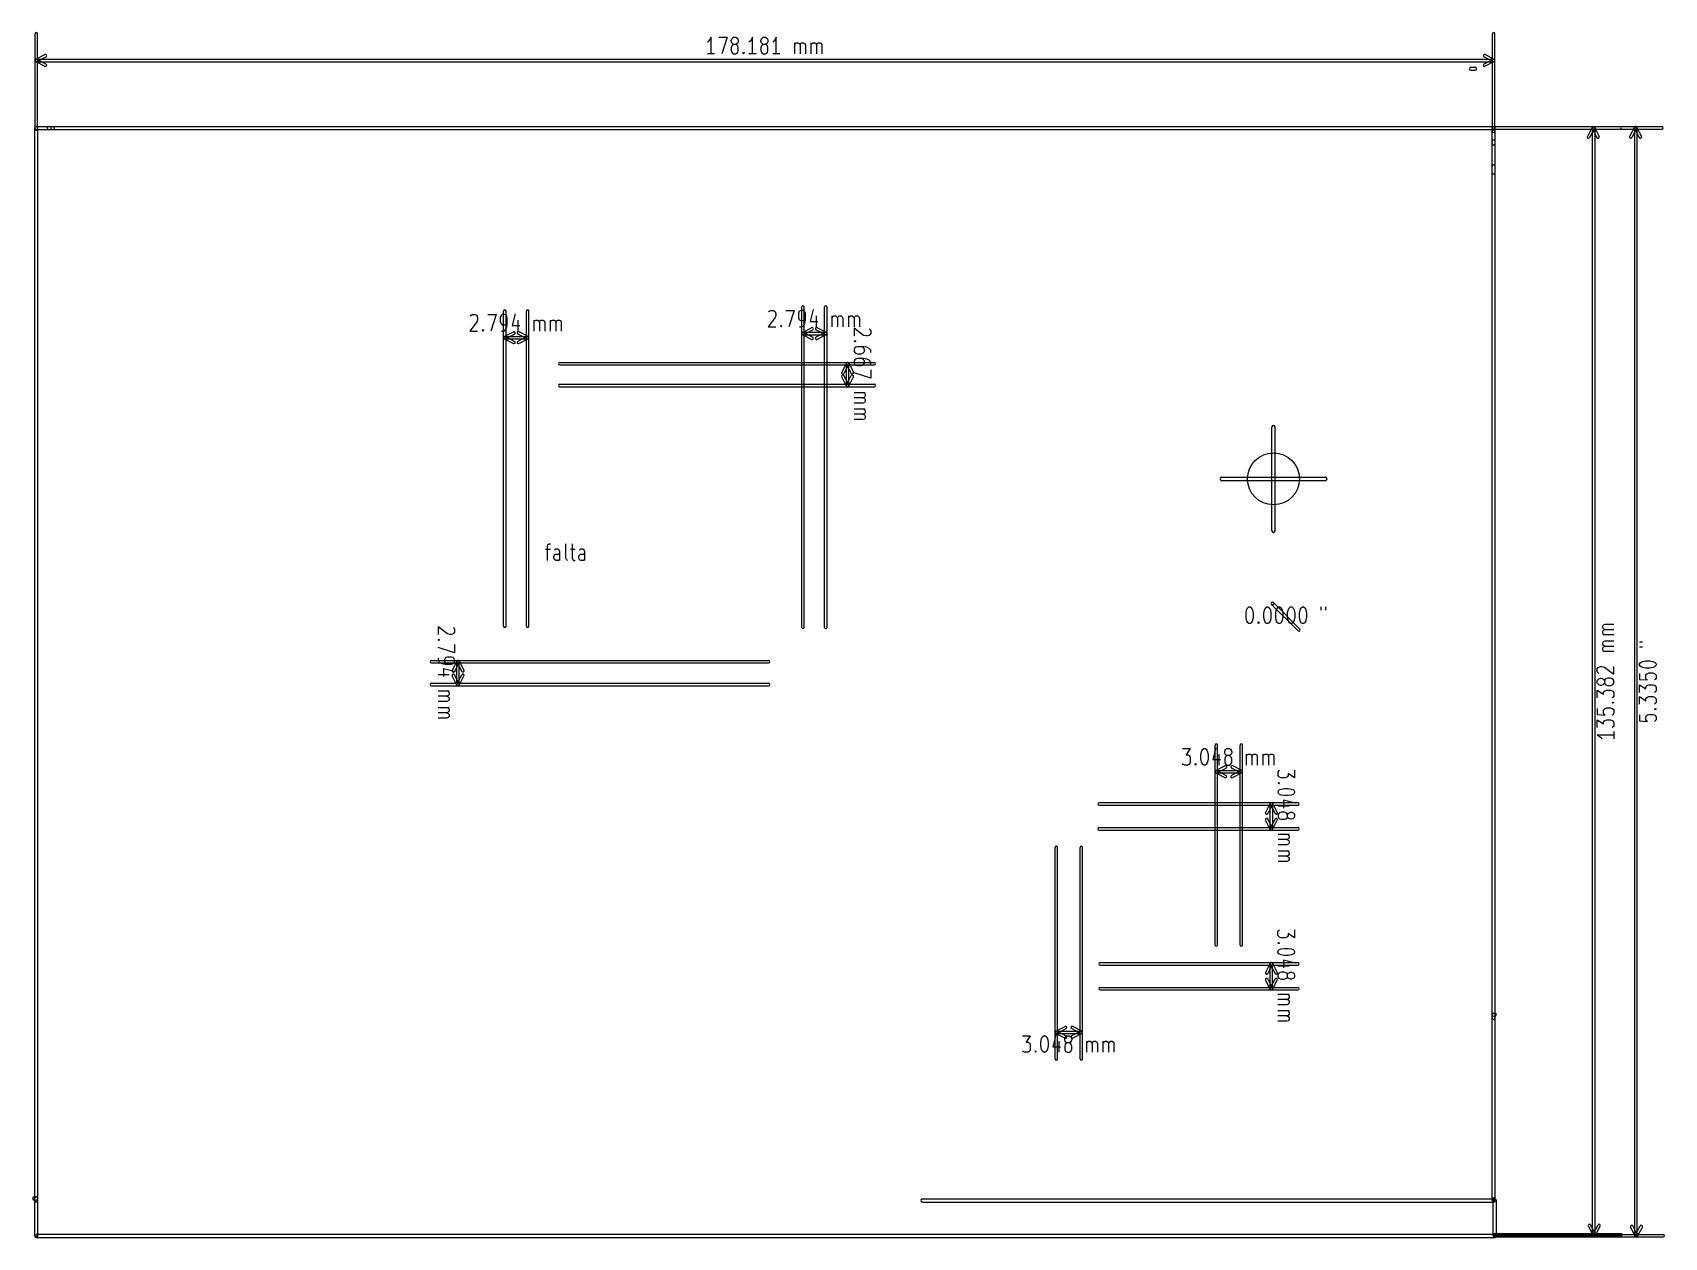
# Model space of a CAD drawing. Extents: x -29274 to 69862, y 24345 to 162744.
# Drawn here: x -8675 to 69862, y 24345 to 82360 of the extents above; entities outside this region: 4.
import ezdxf

# ---------------------------------------------------------------- set-up
doc = ezdxf.new("R2010")
doc.units = 0
doc.layers.add('BLACK', color=1, linetype='CONTINUOUS')

msp = doc.modelspace()

# ---------------------------------------------------------------- linework, layer by layer
at = {"layer": 'BLACK'}
for p, q in [((-29253, 162616), (-29154, 162517)), ((-29146, 162723), (-29047, 162624)), ((-8560, 77720), (-8560, 82300)), ((-8440, 77720), (-8440, 82300)), ((23862, 81946), (23805, 81908)), ((23920, 82022), (23862, 81946)), ((23977, 82136), (23920, 82022)), ((23977, 81336), (23977, 82136)), ((24348, 82136), (24748, 82136)), ((24748, 82136), (24491, 81336)), ((24947, 81984), (24976, 82060)), ((24947, 81946), (24947, 81984)), ((24976, 81870), (24947, 81946)), ((24976, 81717), (24947, 81641)), ((24976, 82060), (25004, 82098)), ((25004, 81831), (24976, 81870)), ((25004, 81755), (24976, 81717)), ((25004, 82098), (25062, 82136)), ((25062, 81793), (25004, 81831)), ((25062, 81793), (25004, 81755)), ((25062, 82136), (25176, 82136)), ((25176, 81793), (25062, 81793)), ((25176, 82136), (25233, 82098)), ((25233, 81831), (25176, 81793)), ((25233, 81755), (25176, 81793)), ((25233, 82098), (25262, 82060)), ((25262, 81870), (25233, 81831)), ((25262, 81717), (25233, 81755)), ((25262, 82060), (25290, 81984)), ((25290, 81946), (25262, 81870)), ((25290, 81641), (25262, 81717)), ((25290, 81984), (25290, 81946)), ((25861, 81946), (25804, 81908)), ((25919, 82022), (25861, 81946)), ((25976, 82136), (25919, 82022)), ((25976, 81336), (25976, 82136)), ((26375, 81984), (26404, 82060)), ((26375, 81946), (26375, 81984)), ((26404, 81870), (26375, 81946)), ((26404, 81717), (26375, 81641)), ((26404, 82060), (26432, 82098)), ((26432, 81831), (26404, 81870)), ((26432, 81755), (26404, 81717)), ((26432, 82098), (26490, 82136)), ((26490, 81793), (26432, 81831)), ((26490, 81793), (26432, 81755)), ((26490, 82136), (26604, 82136)), ((26604, 81793), (26490, 81793)), ((26604, 82136), (26661, 82098)), ((26661, 81831), (26604, 81793)), ((26661, 81755), (26604, 81793)), ((26661, 82098), (26690, 82060)), ((26690, 81870), (26661, 81831)), ((26690, 81717), (26661, 81755)), ((26690, 82060), (26718, 81984)), ((26718, 81946), (26690, 81870)), ((26718, 81641), (26690, 81717)), ((26718, 81984), (26718, 81946)), ((27003, 81946), (26946, 81908)), ((27061, 82022), (27003, 81946)), ((27118, 82136), (27061, 82022)), ((27118, 81336), (27118, 82136)), ((28003, 81336), (28003, 81870)), ((28003, 81793), (28031, 81831)), ((28031, 81831), (28089, 81870)), ((28089, 81870), (28174, 81870)), ((28174, 81870), (28231, 81831)), ((28231, 81831), (28260, 81755)), ((28260, 81755), (28289, 81831)), ((28260, 81755), (28260, 81336)), ((28289, 81831), (28346, 81870)), ((28346, 81870), (28431, 81870)), ((28431, 81870), (28489, 81831)), ((28489, 81831), (28517, 81755)), ((28517, 81755), (28517, 81336)), ((28803, 81336), (28803, 81870)), ((28803, 81793), (28831, 81831)), ((28831, 81831), (28889, 81870)), ((28889, 81870), (28974, 81870)), ((28974, 81870), (29031, 81831)), ((29031, 81831), (29060, 81755)), ((29060, 81755), (29089, 81831)), ((29060, 81755), (29060, 81336)), ((29089, 81831), (29146, 81870)), ((29146, 81870), (29231, 81870)), ((29231, 81870), (29289, 81831)), ((29289, 81831), (29317, 81755)), ((29317, 81755), (29317, 81336)), ((61590, 77720), (61590, 82300)), ((61710, 77720), (61710, 82300)), ((-8527, 81074), (-8085, 81303)), ((-8527, 80966), (-8085, 80737)), ((-8500, 81080), (61650, 81080)), ((-8500, 80960), (61650, 80960)), ((-8471, 80967), (-8029, 81196)), ((-8471, 81073), (-8029, 80844)), ((24148, 81336), (23805, 81336)), ((24947, 81641), (24947, 81489)), ((24947, 81489), (24976, 81412)), ((24976, 81412), (25004, 81374)), ((25004, 81374), (25062, 81336)), ((25062, 81336), (25176, 81336)), ((25176, 81336), (25233, 81374)), ((25233, 81374), (25262, 81412)), ((25262, 81412), (25290, 81489)), ((25290, 81489), (25290, 81641)), ((25518, 81374), (25547, 81412)), ((25547, 81336), (25518, 81374)), ((25547, 81412), (25575, 81374)), ((25547, 81412), (25547, 81336)), ((25575, 81374), (25547, 81336)), ((26147, 81336), (25804, 81336)), ((26375, 81641), (26375, 81489)), ((26375, 81489), (26404, 81412)), ((26404, 81412), (26432, 81374)), ((26432, 81374), (26490, 81336)), ((26490, 81336), (26604, 81336)), ((26604, 81336), (26661, 81374)), ((26661, 81374), (26690, 81412)), ((26690, 81412), (26718, 81489)), ((26718, 81489), (26718, 81641)), ((27289, 81336), (26946, 81336)), ((61621, 80967), (61179, 81197)), ((61621, 81073), (61179, 80843)), ((61677, 81073), (61235, 81303)), ((61677, 80967), (61235, 80737)), ((60550, 80695), (60750, 80695)), ((60550, 80545), (60750, 80545)), ((-8575, 26120), (-8575, 77770)), ((-8500, 77845), (-7700, 77845)), ((-8500, 77845), (-7850, 77845)), ((-8425, 26120), (-8425, 77770)), ((-7900, 77845), (61650, 77845)), ((61575, 77620), (61575, 77770)), ((61650, 77834), (69752, 77834)), ((61650, 77833), (67720, 77833)), ((61725, 77620), (61725, 77770)), ((66387, 77802), (66158, 77360)), ((66406, 24474), (66406, 77774)), ((66494, 77801), (66725, 77360)), ((66526, 24474), (66526, 77774)), ((68419, 77804), (68190, 77362)), ((68438, 24426), (68438, 77776)), ((68526, 77803), (68757, 77362)), ((68558, 24426), (68558, 77776)), ((-8500, 77695), (-7700, 77695)), ((-8500, 77695), (-7850, 77695)), ((-7900, 77695), (61650, 77695)), ((61575, 77020), (61575, 77620)), ((61575, 75620), (61575, 77120)), ((61650, 77714), (69752, 77714)), ((61650, 77713), (67720, 77713)), ((61725, 77020), (61725, 77620)), ((61725, 75620), (61725, 77120)), ((66494, 77746), (66265, 77304)), ((66387, 77746), (66618, 77305)), ((68526, 77748), (68297, 77306)), ((68419, 77748), (68650, 77307)), ((61575, 34920), (61575, 75920)), ((61725, 34920), (61725, 75920)), ((28340, 53721), (28340, 69149)), ((28460, 53721), (28460, 69149)), ((29440, 53721), (29440, 69149)), ((29560, 53721), (29560, 69149)), ((12716, 68442), (12373, 67985)), ((12401, 68709), (12430, 68747)), ((12430, 68747), (12487, 68785)), ((12487, 68785), (12630, 68785)), ((12630, 68785), (12687, 68747)), ((12687, 68747), (12716, 68709)), ((12716, 68709), (12744, 68633)), ((12744, 68557), (12716, 68442)), ((12744, 68633), (12744, 68557)), ((13230, 68785), (13630, 68785)), ((13630, 68785), (13373, 67985)), ((13858, 68709), (13829, 68633)), ((13829, 68633), (13829, 68442)), ((13829, 68442), (13858, 68366)), ((13886, 68747), (13858, 68709)), ((13858, 68366), (13886, 68328)), ((13944, 68785), (13886, 68747)), ((13886, 68328), (13944, 68290)), ((14058, 68785), (13944, 68785)), ((13990, 53771), (13990, 68949)), ((14115, 68747), (14058, 68785)), ((14058, 68290), (14115, 68328)), ((14110, 53771), (14110, 68949)), ((14144, 68709), (14115, 68747)), ((14115, 68328), (14144, 68366)), ((14172, 68633), (14144, 68709)), ((14144, 68366), (14172, 68442)), ((14144, 68176), (14172, 68328)), ((14172, 68328), (14172, 68633)), ((14543, 68823), (14400, 68252)), ((14686, 68519), (14686, 67985)), ((15090, 53771), (15090, 68949)), ((15210, 53771), (15210, 68949)), ((15457, 67985), (15457, 68519)), ((15457, 68442), (15485, 68480)), ((15485, 68480), (15543, 68519)), ((15543, 68519), (15628, 68519)), ((15628, 68519), (15685, 68480)), ((15685, 68480), (15714, 68404)), ((15714, 68404), (15743, 68480)), ((15714, 68404), (15714, 67985)), ((15743, 68480), (15800, 68519)), ((15800, 68519), (15885, 68519)), ((15885, 68519), (15943, 68480)), ((15943, 68480), (15971, 68404)), ((15971, 68404), (15971, 67985)), ((16257, 67985), (16257, 68519)), ((16257, 68442), (16285, 68480)), ((16285, 68480), (16343, 68519)), ((16343, 68519), (16428, 68519)), ((16428, 68519), (16485, 68480)), ((16485, 68480), (16514, 68404)), ((16514, 68404), (16543, 68480)), ((16514, 68404), (16514, 67985)), ((16543, 68480), (16600, 68519)), ((16600, 68519), (16685, 68519)), ((16685, 68519), (16743, 68480)), ((16743, 68480), (16771, 68404)), ((16771, 68404), (16771, 67985)), ((27066, 68642), (26723, 68185)), ((26751, 68909), (26780, 68947)), ((26780, 68947), (26837, 68985)), ((26837, 68985), (26980, 68985)), ((26980, 68985), (27037, 68947)), ((27037, 68947), (27066, 68909)), ((27066, 68909), (27094, 68833)), ((27094, 68757), (27066, 68642)), ((27094, 68833), (27094, 68757)), ((27580, 68985), (27980, 68985)), ((27980, 68985), (27723, 68185)), ((28208, 68909), (28179, 68833)), ((28179, 68833), (28179, 68642)), ((28179, 68642), (28208, 68566)), ((28236, 68947), (28208, 68909)), ((28208, 68566), (28236, 68528)), ((28294, 68985), (28236, 68947)), ((28236, 68528), (28294, 68490)), ((28408, 68985), (28294, 68985)), ((28294, 68490), (28408, 68490)), ((28465, 68947), (28408, 68985)), ((28408, 68490), (28465, 68528)), ((28436, 68261), (28494, 68376)), ((28494, 68909), (28465, 68947)), ((28465, 68528), (28494, 68566)), ((28522, 68833), (28494, 68909)), ((28494, 68566), (28522, 68642)), ((28494, 68376), (28522, 68528)), ((28522, 68528), (28522, 68833)), ((28893, 69023), (28750, 68452)), ((28750, 68452), (29122, 68452)), ((29036, 68719), (29036, 68185)), ((29807, 68185), (29807, 68719)), ((29807, 68642), (29835, 68680)), ((29835, 68680), (29893, 68719)), ((29893, 68719), (29978, 68719)), ((29978, 68719), (30035, 68680)), ((30035, 68680), (30064, 68604)), ((30064, 68604), (30093, 68680)), ((30064, 68604), (30064, 68185)), ((30093, 68680), (30150, 68719)), ((30150, 68719), (30235, 68719)), ((30235, 68719), (30293, 68680)), ((30293, 68680), (30321, 68604)), ((30321, 68604), (30321, 68185)), ((30607, 68185), (30607, 68719)), ((30607, 68642), (30635, 68680)), ((30635, 68680), (30693, 68719)), ((30693, 68719), (30778, 68719)), ((30778, 68719), (30835, 68680)), ((30835, 68680), (30864, 68604)), ((30864, 68604), (30893, 68680)), ((30864, 68604), (30864, 68185)), ((30893, 68680), (30950, 68719)), ((30950, 68719), (31035, 68719)), ((31035, 68719), (31093, 68680)), ((31093, 68680), (31121, 68604)), ((31121, 68604), (31121, 68185)), ((12373, 67985), (12744, 67985)), ((12972, 68023), (13001, 68061)), ((13001, 67985), (12972, 68023)), ((13001, 68061), (13029, 68023)), ((13001, 68061), (13001, 67985)), ((13029, 68023), (13001, 67985)), ((13886, 67985), (14001, 67985)), ((13944, 68290), (14058, 68290)), ((14001, 67985), (14058, 68023)), ((14022, 67723), (14464, 67952)), ((14022, 67615), (14464, 67386)), ((14050, 67729), (15150, 67729)), ((14050, 67609), (15150, 67609)), ((14058, 68023), (14086, 68061)), ((14078, 67616), (14520, 67845)), ((14078, 67722), (14520, 67493)), ((14086, 68061), (14144, 68176)), ((14400, 68252), (14772, 68252)), ((15121, 67616), (14679, 67846)), ((15121, 67722), (14679, 67492)), ((15177, 67722), (14735, 67952)), ((15177, 67616), (14735, 67386)), ((26723, 68185), (27094, 68185)), ((27322, 68223), (27351, 68261)), ((27351, 68185), (27322, 68223)), ((27351, 68261), (27379, 68223)), ((27351, 68261), (27351, 68185)), ((27379, 68223), (27351, 68185)), ((28236, 68185), (28351, 68185)), ((28351, 68185), (28408, 68223)), ((28372, 67923), (28814, 68152)), ((28372, 67815), (28814, 67586)), ((28400, 67929), (29500, 67929)), ((28400, 67809), (29500, 67809)), ((28408, 68223), (28436, 68261)), ((28428, 67816), (28870, 68045)), ((28428, 67922), (28870, 67693)), ((29471, 67816), (29029, 68046)), ((29471, 67922), (29029, 67692)), ((29527, 67922), (29085, 68152)), ((29527, 67816), (29085, 67586)), ((31323, 67779), (30866, 68122)), ((30866, 68122), (30866, 67751)), ((31438, 67751), (31323, 67779)), ((31514, 67751), (31438, 67751)), ((31590, 67779), (31514, 67751)), ((31590, 68094), (31628, 68065)), ((31628, 67808), (31590, 67779)), ((31628, 68065), (31666, 68008)), ((31666, 67865), (31628, 67808)), ((31666, 68008), (31666, 67865)), ((30866, 67494), (30904, 67523)), ((30904, 67466), (30866, 67494)), ((30942, 67494), (30866, 67494)), ((30904, 67180), (30866, 67122)), ((30866, 67122), (30866, 67008)), ((30866, 67008), (30904, 66951)), ((30904, 67523), (30942, 67494)), ((30942, 67494), (30904, 67466)), ((30942, 67208), (30904, 67180)), ((30904, 66951), (30942, 66922)), ((31019, 67237), (30942, 67208)), ((30942, 66922), (31019, 66894)), ((31323, 67237), (31019, 67237)), ((31019, 66894), (31209, 66894)), ((31285, 67208), (31209, 67237)), ((31209, 66894), (31285, 66922)), ((31323, 67180), (31285, 67208)), ((31285, 66922), (31323, 66951)), ((31476, 67208), (31323, 67237)), ((31361, 67122), (31323, 67180)), ((31323, 66951), (31361, 67008)), ((31361, 67008), (31361, 67122)), ((31590, 67151), (31476, 67208)), ((31628, 67122), (31590, 67151)), ((31666, 67065), (31628, 67122)), ((31666, 66951), (31666, 67065)), ((16700, 66480), (31830, 66480)), ((16700, 66360), (31830, 66360)), ((30496, 66448), (30267, 66006)), ((30603, 66392), (30374, 65950)), ((30490, 65370), (30490, 66420)), ((30497, 66392), (30727, 65950)), ((30603, 66448), (30833, 66006)), ((30610, 65370), (30610, 66420)), ((30904, 66609), (30866, 66551)), ((30866, 66551), (30866, 66437)), ((30866, 66437), (30904, 66380)), ((31666, 65723), (30866, 65980)), ((30942, 66637), (30904, 66609)), ((30904, 66380), (30942, 66351)), ((31019, 66666), (30942, 66637)), ((30942, 66351), (31019, 66323)), ((31323, 66666), (31019, 66666)), ((31019, 66323), (31209, 66323)), ((31285, 66637), (31209, 66666)), ((31209, 66323), (31285, 66351)), ((31323, 66609), (31285, 66637)), ((31285, 66351), (31323, 66380)), ((31476, 66637), (31323, 66666)), ((31361, 66551), (31323, 66609)), ((31323, 66380), (31361, 66437)), ((31361, 66437), (31361, 66551)), ((31590, 66580), (31476, 66637)), ((31628, 66551), (31590, 66580)), ((31666, 66494), (31628, 66551)), ((31666, 66380), (31666, 66494)), ((31666, 66123), (31666, 65723)), ((16700, 65430), (31830, 65430)), ((16700, 65310), (31830, 65310)), ((30496, 65343), (30267, 65785)), ((30603, 65399), (30374, 65841)), ((30497, 65399), (30727, 65841)), ((30603, 65343), (30833, 65785)), ((30866, 65038), (31400, 65038)), ((31285, 64781), (30866, 64781)), ((31285, 64524), (30866, 64524)), ((31361, 64810), (31285, 64781)), ((31285, 64781), (31361, 64752)), ((31361, 64552), (31285, 64524)), ((31323, 65038), (31361, 65010)), ((31361, 65010), (31400, 64952)), ((31400, 64867), (31361, 64810)), ((31361, 64752), (31400, 64695)), ((31400, 64610), (31361, 64552)), ((31400, 64952), (31400, 64867)), ((31400, 64695), (31400, 64610)), ((30866, 64238), (31400, 64238)), ((31285, 63981), (30866, 63981)), ((31285, 63724), (30866, 63724)), ((31361, 64010), (31285, 63981)), ((31285, 63981), (31361, 63952)), ((31361, 63752), (31285, 63724)), ((31323, 64238), (31361, 64210)), ((31361, 64210), (31400, 64152)), ((31400, 64067), (31361, 64010)), ((31361, 63952), (31400, 63895)), ((31400, 63810), (31361, 63752)), ((31400, 64152), (31400, 64067)), ((31400, 63895), (31400, 63810)), ((50975, 58370), (50975, 63370)), ((51125, 58370), (51125, 63370)), ((48550, 60945), (53550, 60945)), ((48550, 60795), (53550, 60795)), ((16014, 57480), (16243, 57480)), ((16100, 57632), (16128, 57708)), ((16100, 56946), (16100, 57632)), ((16128, 57708), (16186, 57746)), ((16186, 57746), (16243, 57746)), ((16500, 57480), (16443, 57441)), ((16614, 57480), (16500, 57480)), ((16671, 57441), (16614, 57480)), ((16700, 57365), (16671, 57441)), ((16700, 56946), (16700, 57365)), ((16986, 57060), (16986, 57746)), ((17214, 57480), (17443, 57480)), ((17300, 57746), (17300, 57060)), ((17700, 57480), (17643, 57441)), ((17814, 57480), (17700, 57480)), ((17871, 57441), (17814, 57480)), ((17900, 57365), (17871, 57441)), ((17900, 56946), (17900, 57365)), ((16414, 57137), (16443, 57213)), ((16414, 57060), (16414, 57137)), ((16443, 56984), (16414, 57060)), ((16443, 57213), (16500, 57251)), ((16500, 56946), (16443, 56984)), ((16500, 57251), (16643, 57251)), ((16643, 56946), (16500, 56946)), ((16643, 57251), (16700, 57289)), ((16700, 56984), (16643, 56946)), ((17014, 56984), (16986, 57060)), ((17072, 56946), (17014, 56984)), ((17300, 57060), (17328, 56984)), ((17328, 56984), (17386, 56946)), ((17386, 56946), (17443, 56946)), ((17614, 57137), (17643, 57213)), ((17614, 57060), (17614, 57137)), ((17643, 56984), (17614, 57060)), ((17643, 57213), (17700, 57251)), ((17700, 56946), (17643, 56984)), ((17700, 57251), (17843, 57251)), ((17843, 56946), (17700, 56946)), ((17843, 57251), (17900, 57289)), ((17900, 56984), (17843, 56946)), ((49727, 54401), (49756, 54554)), ((49727, 54211), (49727, 54401)), ((49756, 54059), (49727, 54211)), ((49756, 54554), (49784, 54630)), ((49784, 54630), (49813, 54668)), ((49813, 54668), (49870, 54706)), ((49870, 54706), (49927, 54706)), ((49927, 54706), (49984, 54668)), ((49984, 54668), (50013, 54630)), ((50013, 54630), (50042, 54554)), ((50042, 54554), (50070, 54401)), ((50070, 54211), (50042, 54059)), ((50070, 54401), (50070, 54211)), ((50584, 54401), (50613, 54554)), ((50584, 54211), (50584, 54401)), ((50613, 54059), (50584, 54211)), ((50613, 54554), (50641, 54630)), ((50641, 54630), (50670, 54668)), ((50670, 54668), (50727, 54706)), ((50727, 54706), (50784, 54706)), ((50784, 54706), (50841, 54668)), ((50841, 54668), (50870, 54630)), ((50870, 54630), (50899, 54554)), ((50899, 54554), (50927, 54401)), ((50927, 54211), (50899, 54059)), ((50927, 54401), (50927, 54211)), ((50958, 54828), (52238, 53548)), ((50958, 54828), (52238, 53548)), ((51042, 54912), (52322, 53632)), ((51042, 54912), (52322, 53632)), ((51155, 54401), (51184, 54554)), ((51155, 54211), (51155, 54401)), ((51184, 54059), (51155, 54211)), ((51184, 54554), (51212, 54630)), ((51212, 54630), (51241, 54668)), ((51241, 54668), (51298, 54706)), ((51298, 54706), (51355, 54706)), ((51355, 54706), (51412, 54668)), ((51412, 54668), (51441, 54630)), ((51441, 54630), (51470, 54554)), ((51470, 54554), (51498, 54401)), ((51498, 54211), (51470, 54059)), ((51498, 54401), (51498, 54211)), ((51726, 54401), (51755, 54554)), ((51726, 54211), (51726, 54401)), ((51755, 54059), (51726, 54211)), ((51755, 54554), (51783, 54630)), ((51783, 54630), (51812, 54668)), ((51812, 54668), (51869, 54706)), ((51869, 54706), (51926, 54706)), ((51926, 54706), (51983, 54668)), ((51983, 54668), (52012, 54630)), ((52012, 54630), (52041, 54554)), ((52041, 54554), (52069, 54401)), ((52069, 54211), (52041, 54059)), ((52069, 54401), (52069, 54211)), ((52297, 54401), (52326, 54554)), ((52297, 54211), (52297, 54401)), ((52326, 54059), (52297, 54211)), ((52326, 54554), (52354, 54630)), ((52354, 54630), (52383, 54668)), ((52383, 54668), (52440, 54706)), ((52440, 54706), (52497, 54706)), ((52497, 54706), (52554, 54668)), ((52554, 54668), (52583, 54630)), ((52583, 54630), (52612, 54554)), ((52612, 54554), (52640, 54401)), ((52640, 54211), (52612, 54059)), ((52640, 54401), (52640, 54211)), ((53325, 54706), (53325, 54554)), ((53554, 54706), (53554, 54554)), ((11294, 53404), (10837, 53747)), ((10837, 53747), (10837, 53376)), ((11561, 53719), (11599, 53690)), ((11599, 53433), (11561, 53404)), ((11599, 53690), (11637, 53633)), ((11637, 53490), (11599, 53433)), ((11637, 53633), (11637, 53490)), ((49784, 53982), (49756, 54059)), ((49813, 53944), (49784, 53982)), ((49870, 53906), (49813, 53944)), ((49927, 53906), (49870, 53906)), ((49984, 53944), (49927, 53906)), ((50013, 53982), (49984, 53944)), ((50042, 54059), (50013, 53982)), ((50298, 53944), (50327, 53982)), ((50327, 53906), (50298, 53944)), ((50327, 53982), (50355, 53944)), ((50327, 53982), (50327, 53906)), ((50355, 53944), (50327, 53906)), ((50641, 53982), (50613, 54059)), ((50670, 53944), (50641, 53982)), ((50727, 53906), (50670, 53944)), ((50784, 53906), (50727, 53906)), ((50841, 53944), (50784, 53906)), ((50870, 53982), (50841, 53944)), ((50899, 54059), (50870, 53982)), ((51212, 53982), (51184, 54059)), ((51241, 53944), (51212, 53982)), ((51298, 53906), (51241, 53944)), ((51355, 53906), (51298, 53906)), ((51412, 53944), (51355, 53906)), ((51441, 53982), (51412, 53944)), ((51470, 54059), (51441, 53982)), ((51783, 53982), (51755, 54059)), ((51812, 53944), (51783, 53982)), ((51869, 53906), (51812, 53944)), ((51926, 53906), (51869, 53906)), ((51983, 53944), (51926, 53906)), ((52012, 53982), (51983, 53944)), ((52041, 54059), (52012, 53982)), ((52354, 53982), (52326, 54059)), ((52383, 53944), (52354, 53982)), ((52440, 53906), (52383, 53944)), ((52497, 53906), (52440, 53906)), ((52554, 53944), (52497, 53906)), ((52583, 53982), (52554, 53944)), ((52612, 54059), (52583, 53982)), ((66896, 53781), (66935, 53839)), ((66896, 53696), (66896, 53781)), ((66935, 53639), (66896, 53696)), ((66896, 53524), (66935, 53581)), ((66896, 53439), (66896, 53524)), ((66935, 53381), (66896, 53439)), ((66935, 53839), (67011, 53867)), ((67011, 53610), (66935, 53639)), ((66935, 53581), (67011, 53610)), ((67011, 53867), (67430, 53867)), ((67011, 53610), (67430, 53610)), ((10837, 53119), (10875, 53148)), ((10875, 53091), (10837, 53119)), ((10913, 53119), (10837, 53119)), ((11637, 52490), (10837, 52747)), ((10875, 53148), (10913, 53119)), ((10913, 53119), (10875, 53091)), ((11409, 53376), (11294, 53404)), ((11485, 53376), (11409, 53376)), ((11561, 53404), (11485, 53376)), ((11637, 52890), (11637, 52490)), ((67430, 53353), (66896, 53353)), ((66896, 52981), (66935, 53039)), ((66896, 52896), (66896, 52981)), ((66935, 52839), (66896, 52896)), ((66896, 52724), (66935, 52781)), ((66896, 52639), (66896, 52724)), ((66935, 52581), (66896, 52639)), ((66973, 53353), (66935, 53381)), ((66935, 53039), (67011, 53067)), ((67011, 52810), (66935, 52839)), ((66935, 52781), (67011, 52810)), ((67011, 53067), (67430, 53067)), ((67011, 52810), (67430, 52810)), ((68662, 53016), (68814, 53016)), ((68662, 52787), (68814, 52787)), ((10521, 52130), (26749, 52130)), ((10521, 52010), (26749, 52010)), ((10837, 52234), (10837, 52119)), ((10837, 52119), (10875, 52062)), ((10875, 52062), (10913, 52034)), ((10913, 52034), (11028, 51976)), ((11028, 51976), (11180, 51948)), ((11180, 52234), (11142, 52176)), ((11142, 52176), (11142, 52062)), ((11142, 52062), (11180, 52005)), ((11218, 52262), (11180, 52234)), ((11180, 52005), (11218, 51976)), ((11180, 51948), (11485, 51948)), ((11294, 52291), (11218, 52262)), ((11218, 51976), (11294, 51948)), ((11485, 52291), (11294, 52291)), ((11561, 52262), (11485, 52291)), ((11485, 51948), (11561, 51976)), ((11747, 52098), (11518, 51656)), ((11599, 52234), (11561, 52262)), ((11561, 51976), (11599, 52005)), ((11637, 52176), (11599, 52234)), ((11599, 52005), (11637, 52062)), ((11854, 52042), (11625, 51600)), ((11637, 52062), (11637, 52176)), ((11741, 50970), (11741, 52070)), ((11748, 52042), (11978, 51600)), ((11854, 52098), (12084, 51656)), ((11861, 50970), (11861, 52070)), ((66706, 51811), (66782, 51839)), ((66782, 51839), (66858, 51839)), ((66858, 51839), (66973, 51811)), ((67430, 52553), (66896, 52553)), ((66973, 52553), (66935, 52581)), ((67430, 51468), (67430, 51839)), ((68662, 51959), (68700, 52016)), ((68662, 51902), (68662, 51959)), ((68700, 51845), (68662, 51902)), ((68700, 52016), (68738, 52045)), ((68738, 51816), (68700, 51845)), ((68738, 52045), (68814, 52074)), ((68814, 52074), (68967, 52102)), ((68967, 52102), (69157, 52102)), ((69157, 52102), (69309, 52074)), ((69309, 52074), (69386, 52045)), ((69386, 52045), (69424, 52016)), ((69424, 51845), (69386, 51816)), ((69424, 52016), (69462, 51959)), ((69462, 51902), (69424, 51845)), ((69462, 51959), (69462, 51902)), ((11371, 51434), (10837, 51434)), ((11675, 51577), (11104, 51720)), ((11104, 51720), (11104, 51348)), ((11747, 50943), (11518, 51385)), ((11854, 50999), (11625, 51441)), ((11748, 50999), (11978, 51441)), ((11854, 50943), (12084, 51385)), ((66630, 51725), (66668, 51782)), ((66630, 51582), (66630, 51725)), ((66668, 51525), (66630, 51582)), ((66630, 51154), (66668, 51211)), ((66630, 51040), (66630, 51154)), ((66668, 51782), (66706, 51811)), ((66706, 51496), (66668, 51525)), ((66668, 51211), (66706, 51240)), ((66706, 51240), (66782, 51268)), ((66782, 51268), (66820, 51268)), ((66820, 51268), (66896, 51240)), ((66896, 51240), (66935, 51211)), ((66935, 51211), (66973, 51154)), ((66973, 51811), (67430, 51468)), ((67011, 51211), (66973, 51154)), ((66973, 51154), (66973, 51040)), ((67049, 51240), (67011, 51211)), ((67125, 51268), (67049, 51240)), ((67277, 51268), (67125, 51268)), ((67354, 51240), (67277, 51268)), ((67392, 51211), (67354, 51240)), ((67430, 51154), (67392, 51211)), ((67430, 51040), (67430, 51154)), ((68662, 51503), (68662, 51217)), ((68662, 51217), (69043, 51188)), ((68814, 51788), (68738, 51816)), ((68967, 51759), (68814, 51788)), ((69157, 51759), (68967, 51759)), ((68967, 51417), (69005, 51474)), ((68967, 51274), (68967, 51417)), ((69005, 51217), (68967, 51274)), ((69005, 51474), (69043, 51503)), ((69043, 51188), (69005, 51217)), ((69043, 51503), (69119, 51531)), ((69119, 51531), (69309, 51531)), ((69309, 51788), (69157, 51759)), ((69386, 51816), (69309, 51788)), ((69309, 51531), (69386, 51503)), ((69386, 51503), (69424, 51474)), ((69424, 51217), (69386, 51188)), ((69424, 51474), (69462, 51417)), ((69462, 51274), (69424, 51217)), ((69462, 51417), (69462, 51274)), ((10521, 51030), (26749, 51030)), ((10521, 50910), (26749, 50910)), ((10837, 50663), (11371, 50663)), ((11256, 50406), (10837, 50406)), ((11332, 50435), (11256, 50406)), ((11256, 50406), (11332, 50377)), ((11294, 50663), (11332, 50635)), ((11332, 50635), (11371, 50577)), ((11371, 50492), (11332, 50435)), ((11332, 50377), (11371, 50320)), ((11371, 50577), (11371, 50492)), ((11371, 50320), (11371, 50235)), ((66668, 50982), (66630, 51040)), ((66630, 50326), (66630, 50697)), ((66630, 50697), (66935, 50497)), ((66706, 50954), (66668, 50982)), ((66782, 50925), (66706, 50954)), ((66820, 50925), (66782, 50925)), ((66896, 50954), (66820, 50925)), ((66935, 50982), (66896, 50954)), ((66973, 51040), (66935, 50982)), ((66935, 50583), (66973, 50640)), ((66935, 50497), (66935, 50583)), ((66973, 51040), (67011, 50982)), ((66973, 50640), (67011, 50669)), ((67011, 50982), (67049, 50954)), ((67011, 50669), (67087, 50697)), ((67049, 50954), (67125, 50925)), ((67087, 50697), (67277, 50697)), ((67125, 50925), (67277, 50925)), ((67277, 50925), (67354, 50954)), ((67277, 50697), (67354, 50669)), ((67354, 50954), (67392, 50982)), ((67354, 50669), (67392, 50640)), ((67392, 50354), (67354, 50326)), ((67392, 50982), (67430, 51040)), ((67392, 50640), (67430, 50583)), ((67430, 50411), (67392, 50354)), ((67430, 50583), (67430, 50411)), ((68662, 50589), (68662, 50960)), ((68662, 50960), (68967, 50760)), ((68662, 50018), (68662, 50389)), ((68662, 50389), (68967, 50189)), ((68967, 50846), (69005, 50903)), ((68967, 50760), (68967, 50846)), ((68967, 50275), (69005, 50332)), ((68967, 50189), (68967, 50275)), ((69005, 50903), (69043, 50932)), ((69005, 50332), (69043, 50361)), ((69043, 50932), (69119, 50960)), ((69043, 50361), (69119, 50389)), ((69119, 50960), (69309, 50960)), ((69119, 50389), (69309, 50389)), ((69309, 50960), (69386, 50932)), ((69309, 50389), (69386, 50361)), ((69386, 50932), (69424, 50903)), ((69424, 50617), (69386, 50589)), ((69386, 50361), (69424, 50332)), ((69424, 50903), (69462, 50846)), ((69462, 50674), (69424, 50617)), ((69424, 50332), (69462, 50275)), ((69462, 50846), (69462, 50674)), ((69462, 50275), (69462, 50103)), ((11256, 50149), (10837, 50149)), ((10837, 49863), (11371, 49863)), ((11256, 49606), (10837, 49606)), ((11332, 50177), (11256, 50149)), ((11332, 49635), (11256, 49606)), ((11256, 49606), (11332, 49577)), ((11294, 49863), (11332, 49835)), ((11371, 50235), (11332, 50177)), ((11332, 49835), (11371, 49777)), ((11371, 49692), (11332, 49635)), ((11332, 49577), (11371, 49520)), ((11371, 49777), (11371, 49692)), ((11371, 49520), (11371, 49435)), ((66630, 49812), (66630, 49526)), ((66630, 49526), (67011, 49497)), ((66935, 49726), (66973, 49783)), ((66935, 49583), (66935, 49726)), ((66973, 49526), (66935, 49583)), ((66973, 49783), (67011, 49812)), ((67011, 49497), (66973, 49526)), ((67011, 49812), (67087, 49840)), ((67087, 49840), (67277, 49840)), ((67277, 49840), (67354, 49812)), ((67354, 50097), (67392, 50125)), ((67392, 50068), (67354, 50097)), ((67354, 50097), (67430, 50097)), ((67354, 49812), (67392, 49783)), ((67392, 49526), (67354, 49497)), ((67392, 50125), (67430, 50097)), ((67430, 50097), (67392, 50068)), ((67392, 49783), (67430, 49726)), ((67430, 49583), (67392, 49526)), ((67430, 49726), (67430, 49583)), ((68662, 49504), (68662, 49218)), ((69005, 49475), (69043, 49504)), ((69043, 49504), (69119, 49532)), ((69119, 49532), (69309, 49532)), ((69309, 49532), (69386, 49504)), ((69424, 50046), (69386, 50018)), ((69386, 49789), (69424, 49817)), ((69424, 49760), (69386, 49789)), ((69386, 49789), (69462, 49789)), ((69386, 49504), (69424, 49475)), ((69462, 50103), (69424, 50046)), ((69424, 49817), (69462, 49789)), ((69462, 49789), (69424, 49760)), ((11256, 49349), (10837, 49349)), ((11332, 49377), (11256, 49349)), ((11371, 49435), (11332, 49377)), ((66630, 48898), (66630, 49269)), ((66630, 49269), (66935, 49069)), ((66935, 49155), (66973, 49212)), ((66935, 49069), (66935, 49155)), ((66973, 49212), (67011, 49241)), ((67011, 49241), (67087, 49269)), ((67087, 49269), (67277, 49269)), ((67277, 49269), (67354, 49241)), ((67354, 49241), (67392, 49212)), ((67392, 48926), (67354, 48898)), ((67392, 49212), (67430, 49155)), ((67430, 48983), (67392, 48926)), ((67430, 49155), (67430, 48983)), ((67430, 48698), (67430, 48355)), ((68662, 49218), (69043, 49189)), ((68967, 49418), (69005, 49475)), ((68967, 49275), (68967, 49418)), ((69005, 49218), (68967, 49275)), ((69043, 49189), (69005, 49218)), ((69424, 49218), (69386, 49189)), ((69424, 49475), (69462, 49418)), ((69462, 49275), (69424, 49218)), ((69462, 49418), (69462, 49275)), ((48272, 47923), (48129, 47352)), ((48240, 38421), (48240, 48049)), ((48360, 38421), (48360, 48049)), ((49440, 38421), (49440, 48049)), ((49560, 38421), (49560, 48049)), ((67430, 48527), (66630, 48527)), ((66630, 48527), (66744, 48470)), ((66744, 48470), (66820, 48412)), ((66820, 48412), (66858, 48355)), ((46673, 47885), (47044, 47885)), ((46701, 47123), (46673, 47161)), ((46758, 47085), (46701, 47123)), ((47044, 47885), (46844, 47580)), ((46844, 47580), (46930, 47580)), ((46930, 47580), (46987, 47542)), ((46987, 47123), (46930, 47085)), ((46987, 47542), (47016, 47504)), ((47016, 47161), (46987, 47123)), ((47016, 47504), (47044, 47428)), ((47044, 47238), (47016, 47161)), ((47044, 47428), (47044, 47238)), ((47272, 47123), (47301, 47161)), ((47301, 47085), (47272, 47123)), ((47301, 47161), (47329, 47123)), ((47301, 47161), (47301, 47085)), ((47329, 47123), (47301, 47085)), ((47558, 47580), (47587, 47733)), ((47558, 47390), (47558, 47580)), ((47587, 47238), (47558, 47390)), ((47587, 47733), (47615, 47809)), ((47615, 47161), (47587, 47238)), ((47615, 47809), (47644, 47847)), ((47644, 47123), (47615, 47161)), ((47644, 47847), (47701, 47885)), ((47701, 47085), (47644, 47123)), ((47701, 47885), (47758, 47885)), ((47758, 47885), (47815, 47847)), ((47815, 47123), (47758, 47085)), ((47815, 47847), (47844, 47809)), ((47844, 47161), (47815, 47123)), ((47844, 47809), (47873, 47733)), ((47873, 47238), (47844, 47161)), ((47873, 47733), (47901, 47580)), ((47901, 47390), (47873, 47238)), ((47901, 47580), (47901, 47390)), ((48129, 47352), (48501, 47352)), ((48415, 47619), (48415, 47085)), ((48700, 47733), (48729, 47809)), ((48700, 47695), (48700, 47733)), ((48729, 47619), (48700, 47695)), ((48729, 47466), (48700, 47390)), ((48700, 47390), (48700, 47238)), ((48700, 47238), (48729, 47161)), ((48729, 47809), (48757, 47847)), ((48757, 47580), (48729, 47619)), ((48757, 47504), (48729, 47466)), ((48729, 47161), (48757, 47123)), ((48757, 47847), (48815, 47885)), ((48815, 47542), (48757, 47580)), ((48815, 47542), (48757, 47504)), ((48757, 47123), (48815, 47085)), ((48815, 47885), (48929, 47885)), ((48929, 47542), (48815, 47542)), ((48929, 47885), (48986, 47847)), ((48986, 47580), (48929, 47542)), ((48986, 47504), (48929, 47542)), ((48929, 47085), (48986, 47123)), ((48986, 47847), (49015, 47809)), ((49015, 47619), (48986, 47580)), ((49015, 47466), (48986, 47504)), ((48986, 47123), (49015, 47161)), ((49015, 47809), (49043, 47733)), ((49043, 47695), (49015, 47619)), ((49043, 47390), (49015, 47466)), ((49015, 47161), (49043, 47238)), ((49043, 47733), (49043, 47695)), ((49043, 47238), (49043, 47390)), ((49757, 47085), (49757, 47619)), ((49757, 47542), (49785, 47580)), ((49785, 47580), (49843, 47619)), ((49843, 47619), (49928, 47619)), ((49928, 47619), (49985, 47580)), ((49985, 47580), (50014, 47504)), ((50014, 47504), (50043, 47580)), ((50014, 47504), (50014, 47085)), ((50043, 47580), (50100, 47619)), ((50100, 47619), (50185, 47619)), ((50185, 47619), (50243, 47580)), ((50243, 47580), (50271, 47504)), ((50271, 47504), (50271, 47085)), ((50557, 47085), (50557, 47619)), ((50557, 47542), (50585, 47580)), ((50585, 47580), (50643, 47619)), ((50643, 47619), (50728, 47619)), ((50728, 47619), (50785, 47580)), ((50785, 47580), (50814, 47504)), ((50814, 47504), (50843, 47580)), ((50814, 47504), (50814, 47085)), ((50843, 47580), (50900, 47619)), ((50900, 47619), (50985, 47619)), ((50985, 47619), (51043, 47580)), ((51043, 47580), (51071, 47504)), ((51071, 47504), (51071, 47085)), ((46930, 47085), (46758, 47085)), ((47758, 47085), (47701, 47085)), ((48272, 46823), (48714, 47052)), ((48272, 46715), (48714, 46486)), ((48300, 46829), (49500, 46829)), ((48300, 46709), (49500, 46709)), ((48328, 46716), (48770, 46945)), ((48328, 46822), (48770, 46593)), ((48815, 47085), (48929, 47085)), ((49471, 46716), (49029, 46946)), ((49471, 46822), (49029, 46592)), ((49527, 46822), (49085, 47052)), ((49527, 46716), (49085, 46486)), ((51266, 46762), (51304, 46819)), ((51266, 46590), (51266, 46762)), ((51304, 46533), (51266, 46590)), ((51304, 46819), (51342, 46847)), ((51342, 46504), (51304, 46533)), ((51419, 46476), (51342, 46504)), ((51609, 46476), (51419, 46476)), ((51685, 46504), (51609, 46476)), ((51723, 46533), (51685, 46504)), ((51761, 46590), (51723, 46533)), ((52066, 46476), (51761, 46676)), ((51761, 46676), (51761, 46590)), ((52066, 46847), (52066, 46476)), ((51266, 46219), (51304, 46248)), ((51304, 46191), (51266, 46219)), ((51342, 46219), (51266, 46219)), ((51266, 45819), (51304, 45876)), ((51266, 45762), (51266, 45819)), ((51304, 45705), (51266, 45762)), ((51304, 46248), (51342, 46219)), ((51342, 46219), (51304, 46191)), ((51304, 45876), (51342, 45905)), ((51342, 45676), (51304, 45705)), ((51342, 45905), (51419, 45933)), ((51419, 45647), (51342, 45676)), ((51419, 45933), (51571, 45962)), ((51571, 45619), (51419, 45647)), ((51571, 45962), (51761, 45962)), ((51761, 45619), (51571, 45619)), ((51761, 45962), (51914, 45933)), ((51914, 45647), (51761, 45619)), ((51914, 45933), (51990, 45905)), ((51990, 45676), (51914, 45647)), ((51990, 45905), (52028, 45876)), ((52028, 45705), (51990, 45676)), ((52028, 45876), (52066, 45819)), ((52066, 45762), (52028, 45705)), ((52066, 45819), (52066, 45762)), ((42650, 45280), (52230, 45280)), ((42650, 45160), (52230, 45160)), ((50896, 45248), (50667, 44806)), ((51003, 45192), (50774, 44750)), ((50890, 44020), (50890, 45220)), ((50897, 45192), (51127, 44750)), ((51003, 45248), (51233, 44806)), ((51010, 44020), (51010, 45220)), ((51800, 45105), (51266, 45105)), ((51342, 44791), (51304, 44763)), ((51419, 44820), (51342, 44791)), ((51571, 44820), (51419, 44820)), ((52104, 45248), (51533, 45391)), ((51533, 45391), (51533, 45019)), ((51647, 44791), (51571, 44820)), ((51685, 44763), (51647, 44791)), ((51761, 44763), (51800, 44791)), ((51800, 44791), (51876, 44820)), ((51876, 44820), (51914, 44820)), ((51914, 44820), (51990, 44791)), ((51990, 44791), (52028, 44763)), ((42650, 44080), (52230, 44080)), ((50896, 43993), (50667, 44435)), ((51003, 44049), (50774, 44491)), ((50897, 44049), (51127, 44491)), ((51003, 43993), (51233, 44435)), ((51304, 44763), (51266, 44705)), ((51266, 44705), (51266, 44591)), ((51266, 44591), (51304, 44534)), ((51304, 44534), (51342, 44505)), ((51342, 44505), (51419, 44477)), ((51419, 44477), (51571, 44477)), ((51571, 44477), (51647, 44505)), ((51647, 44505), (51685, 44534)), ((51723, 44705), (51685, 44763)), ((51685, 44534), (51723, 44591)), ((51723, 44705), (51761, 44763)), ((51723, 44591), (51723, 44705)), ((51761, 44534), (51723, 44591)), ((51800, 44505), (51761, 44534)), ((51876, 44477), (51800, 44505)), ((51914, 44477), (51876, 44477)), ((51990, 44505), (51914, 44477)), ((52028, 44534), (51990, 44505)), ((52028, 44763), (52066, 44705)), ((52066, 44591), (52028, 44534)), ((52066, 44705), (52066, 44591)), ((42650, 43960), (52230, 43960)), ((51266, 43763), (51800, 43763)), ((51685, 43506), (51266, 43506)), ((51685, 43249), (51266, 43249)), ((51761, 43535), (51685, 43506)), ((51685, 43506), (51761, 43477)), ((51761, 43277), (51685, 43249)), ((51723, 43763), (51761, 43735)), ((51761, 43735), (51800, 43677)), ((51800, 43592), (51761, 43535)), ((51761, 43477), (51800, 43420)), ((51800, 43335), (51761, 43277)), ((51800, 43677), (51800, 43592)), ((51800, 43420), (51800, 43335)), ((40540, 32942), (40540, 43120)), ((40660, 32942), (40660, 43120)), ((41740, 32942), (41740, 43120)), ((41860, 32942), (41860, 43120)), ((51266, 42963), (51800, 42963)), ((51685, 42706), (51266, 42706)), ((51685, 42449), (51266, 42449)), ((51761, 42735), (51685, 42706)), ((51685, 42706), (51761, 42677)), ((51761, 42477), (51685, 42449)), ((51723, 42963), (51761, 42935)), ((51761, 42935), (51800, 42877)), ((51800, 42792), (51761, 42735)), ((51761, 42677), (51800, 42620)), ((51800, 42535), (51761, 42477)), ((51800, 42877), (51800, 42792)), ((51800, 42620), (51800, 42535)), ((51265, 39062), (51303, 39119)), ((51265, 38890), (51265, 39062)), ((51303, 38833), (51265, 38890)), ((51265, 38519), (51303, 38548)), ((51303, 38491), (51265, 38519)), ((51341, 38519), (51265, 38519)), ((51303, 39119), (51341, 39147)), ((51341, 38804), (51303, 38833)), ((51303, 38548), (51341, 38519)), ((51341, 38519), (51303, 38491)), ((51418, 38776), (51341, 38804)), ((51608, 38776), (51418, 38776)), ((51684, 38804), (51608, 38776)), ((51722, 38833), (51684, 38804)), ((51760, 38890), (51722, 38833)), ((52065, 38776), (51760, 38976)), ((51760, 38976), (51760, 38890)), ((52065, 39147), (52065, 38776)), ((51265, 38119), (51303, 38176)), ((51265, 38062), (51265, 38119)), ((51303, 38005), (51265, 38062)), ((51303, 38176), (51341, 38205)), ((51341, 37976), (51303, 38005)), ((51341, 38205), (51418, 38233)), ((51418, 37947), (51341, 37976)), ((51418, 38233), (51570, 38262)), ((51570, 37919), (51418, 37947)), ((51570, 38262), (51760, 38262)), ((51760, 37919), (51570, 37919)), ((51760, 38262), (51913, 38233)), ((51913, 37947), (51760, 37919)), ((51913, 38233), (51989, 38205)), ((51989, 37976), (51913, 37947)), ((51989, 38205), (52027, 38176)), ((52027, 38005), (51989, 37976)), ((52027, 38176), (52065, 38119)), ((52065, 38062), (52027, 38005)), ((52065, 38119), (52065, 38062)), ((42700, 37580), (52228, 37580)), ((42700, 37460), (52228, 37460)), ((50895, 37548), (50666, 37106)), ((51002, 37492), (50773, 37050)), ((50889, 36320), (50889, 37520)), ((50896, 37492), (51126, 37050)), ((51002, 37548), (51232, 37106)), ((51009, 36320), (51009, 37520)), ((51799, 37405), (51265, 37405)), ((51303, 37063), (51265, 37005)), ((51265, 37005), (51265, 36891)), ((51341, 37091), (51303, 37063)), ((51418, 37120), (51341, 37091)), ((51570, 37120), (51418, 37120)), ((52103, 37548), (51532, 37691)), ((51532, 37691), (51532, 37319)), ((51646, 37091), (51570, 37120)), ((51684, 37063), (51646, 37091)), ((51722, 37005), (51684, 37063)), ((51722, 37005), (51760, 37063)), ((51722, 36891), (51722, 37005)), ((51760, 37063), (51799, 37091)), ((51799, 37091), (51875, 37120)), ((51875, 37120), (51913, 37120)), ((51913, 37120), (51989, 37091)), ((51989, 37091), (52027, 37063)), ((52027, 37063), (52065, 37005)), ((52065, 37005), (52065, 36891)), ((42700, 36380), (52228, 36380)), ((42700, 36260), (52228, 36260)), ((50895, 36293), (50666, 36735)), ((51002, 36349), (50773, 36791)), ((50896, 36349), (51126, 36791)), ((51002, 36293), (51232, 36735)), ((51265, 36891), (51303, 36834)), ((51303, 36834), (51341, 36805)), ((51341, 36805), (51418, 36777)), ((51418, 36777), (51570, 36777)), ((51570, 36777), (51646, 36805)), ((51646, 36805), (51684, 36834)), ((51684, 36834), (51722, 36891)), ((51760, 36834), (51722, 36891)), ((51799, 36805), (51760, 36834)), ((51875, 36777), (51799, 36805)), ((51913, 36777), (51875, 36777)), ((51989, 36805), (51913, 36777)), ((52027, 36834), (51989, 36805)), ((52065, 36891), (52027, 36834)), ((51265, 36063), (51799, 36063)), ((51684, 35806), (51265, 35806)), ((51684, 35549), (51265, 35549)), ((51760, 35835), (51684, 35806)), ((51684, 35806), (51760, 35777)), ((51760, 35577), (51684, 35549)), ((51722, 36063), (51760, 36035)), ((51760, 36035), (51799, 35977)), ((51799, 35892), (51760, 35835)), ((51760, 35777), (51799, 35720)), ((51799, 35635), (51760, 35577)), ((51799, 35977), (51799, 35892)), ((51799, 35720), (51799, 35635)), ((51265, 35263), (51799, 35263)), ((51684, 35006), (51265, 35006)), ((51684, 34749), (51265, 34749)), ((51760, 35035), (51684, 35006)), ((51684, 35006), (51760, 34977)), ((51760, 34777), (51684, 34749)), ((51722, 35263), (51760, 35235)), ((51760, 35235), (51799, 35177)), ((51799, 35092), (51760, 35035)), ((51760, 34977), (51799, 34920)), ((51799, 34835), (51760, 34777)), ((51799, 35177), (51799, 35092)), ((51799, 34920), (51799, 34835)), ((61575, 26170), (61575, 35070)), ((61650, 35145), (61700, 35145)), ((61650, 34995), (61700, 34995)), ((61725, 26170), (61725, 35070)), ((38973, 34057), (39344, 34057)), ((39344, 34057), (39144, 33752)), ((39858, 33752), (39887, 33905)), ((39887, 33905), (39915, 33981)), ((39915, 33981), (39944, 34019)), ((39944, 34019), (40001, 34057)), ((40001, 34057), (40058, 34057)), ((40058, 34057), (40115, 34019)), ((40115, 34019), (40144, 33981)), ((40144, 33981), (40173, 33905)), ((40173, 33905), (40201, 33752)), ((40572, 34095), (40429, 33524)), ((40572, 34275), (41014, 34504)), ((40572, 34167), (41014, 33938)), ((40600, 34281), (41800, 34281)), ((40600, 34161), (41800, 34161)), ((40628, 34168), (41070, 34397)), ((40628, 34274), (41070, 34045)), ((40715, 33791), (40715, 33257)), ((41000, 33905), (41029, 33981)), ((41000, 33867), (41000, 33905)), ((41029, 33791), (41000, 33867)), ((41029, 33981), (41057, 34019)), ((41057, 33752), (41029, 33791)), ((41057, 34019), (41115, 34057)), ((41115, 34057), (41229, 34057)), ((41229, 34057), (41286, 34019)), ((41286, 34019), (41315, 33981)), ((41315, 33791), (41286, 33752)), ((41315, 33981), (41343, 33905)), ((41343, 33867), (41315, 33791)), ((41771, 34168), (41329, 34398)), ((41771, 34274), (41329, 34044)), ((41343, 33905), (41343, 33867)), ((41827, 34274), (41385, 34504)), ((41827, 34168), (41385, 33938)), ((42057, 33257), (42057, 33791)), ((42085, 33752), (42143, 33791)), ((42143, 33791), (42228, 33791)), ((42228, 33791), (42285, 33752)), ((42343, 33752), (42400, 33791)), ((42400, 33791), (42485, 33791)), ((42485, 33791), (42543, 33752)), ((42857, 33257), (42857, 33791)), ((42885, 33752), (42943, 33791)), ((42943, 33791), (43028, 33791)), ((43028, 33791), (43085, 33752)), ((43143, 33752), (43200, 33791)), ((43200, 33791), (43285, 33791)), ((43285, 33791), (43343, 33752)), ((39001, 33295), (38973, 33333)), ((39058, 33257), (39001, 33295)), ((39230, 33257), (39058, 33257)), ((39144, 33752), (39230, 33752)), ((39230, 33752), (39287, 33714)), ((39287, 33295), (39230, 33257)), ((39287, 33714), (39316, 33676)), ((39316, 33333), (39287, 33295)), ((39316, 33676), (39344, 33600)), ((39344, 33410), (39316, 33333)), ((39344, 33600), (39344, 33410)), ((39572, 33295), (39601, 33333)), ((39601, 33257), (39572, 33295)), ((39601, 33333), (39629, 33295)), ((39601, 33333), (39601, 33257)), ((39629, 33295), (39601, 33257)), ((39858, 33562), (39858, 33752)), ((39887, 33410), (39858, 33562)), ((39915, 33333), (39887, 33410)), ((39944, 33295), (39915, 33333)), ((40001, 33257), (39944, 33295)), ((40058, 33257), (40001, 33257)), ((40115, 33295), (40058, 33257)), ((40144, 33333), (40115, 33295)), ((40173, 33410), (40144, 33333)), ((40201, 33562), (40173, 33410)), ((40201, 33752), (40201, 33562)), ((40429, 33524), (40801, 33524)), ((41029, 33638), (41000, 33562)), ((41000, 33562), (41000, 33410)), ((41000, 33410), (41029, 33333)), ((41057, 33676), (41029, 33638)), ((41029, 33333), (41057, 33295)), ((41115, 33714), (41057, 33752)), ((41115, 33714), (41057, 33676)), ((41057, 33295), (41115, 33257)), ((41229, 33714), (41115, 33714)), ((41115, 33257), (41229, 33257)), ((41286, 33752), (41229, 33714)), ((41286, 33676), (41229, 33714)), ((41229, 33257), (41286, 33295)), ((41315, 33638), (41286, 33676)), ((41286, 33295), (41315, 33333)), ((41343, 33562), (41315, 33638)), ((41315, 33333), (41343, 33410)), ((41343, 33410), (41343, 33562)), ((42057, 33714), (42085, 33752)), ((42285, 33752), (42314, 33676)), ((42314, 33676), (42343, 33752)), ((42314, 33676), (42314, 33257)), ((42543, 33752), (42571, 33676)), ((42571, 33676), (42571, 33257)), ((42857, 33714), (42885, 33752)), ((43085, 33752), (43114, 33676)), ((43114, 33676), (43143, 33752)), ((43114, 33676), (43114, 33257)), ((43343, 33752), (43371, 33676)), ((43371, 33676), (43371, 33257)), ((-8600, 26295), (-8500, 26295)), ((-8600, 26145), (-8500, 26145)), ((-8575, 24420), (-8575, 26220)), ((-8425, 24420), (-8425, 26220)), ((34150, 26195), (61650, 26195)), ((34150, 26045), (61650, 26045)), ((61575, 26120), (61575, 26170)), ((61625, 24420), (61625, 26120)), ((61725, 26120), (61725, 26170)), ((61775, 24420), (61775, 26120)), ((-8450, 24495), (61700, 24495)), ((61700, 24533), (67770, 24533)), ((61700, 24484), (69802, 24484)), ((61700, 24413), (67770, 24413)), ((61700, 24364), (69802, 24364)), ((66437, 24447), (66207, 24889)), ((66543, 24503), (66313, 24945)), ((66438, 24503), (66668, 24945)), ((66544, 24447), (66774, 24889)), ((68469, 24399), (68239, 24841)), ((68575, 24455), (68345, 24897)), ((68470, 24455), (68700, 24897)), ((68576, 24399), (68806, 24841)), ((-8450, 24345), (61700, 24345))]:
    msp.add_line(p, q, dxfattribs=at)
msp.add_circle((51050, 60870), 1250, dxfattribs=at)
for centre, radius, start, end in [((-29199, 162669), 75, 45, 225), ((-29101, 162571), 75, 225, 405), ((-8500, 82300), 60, 360, 540), ((61650, 82300), 60, 360, 540), ((-8500, 81020), 60, 90, 270), ((-8499, 81020), 60, 62, 242), ((-8499, 81020), 60, 117, 297), ((-8057, 81250), 60, 297, 477), ((61207, 81250), 60, 422, 602), ((61649, 81020), 60, 242, 422), ((61649, 81020), 60, -62, 117), ((61650, 81020), 60, 270, 450), ((-8057, 80790), 60, 242, 422), ((60550, 80620), 75, 90, 270), ((60750, 80620), 75, 270, 450), ((61207, 80790), 60, 117, 297), ((-8500, 77770), 75, 90, 270), ((-8500, 77770), 75, 360, 540), ((-8500, 77770), 75, 90, 270), ((-7900, 77770), 75, 90, 270), ((-7850, 77770), 75, 270, 450), ((-7700, 77770), 75, 270, 450), ((61650, 77770), 75, 360, 540), ((61650, 77774), 60, 90, 270), ((61650, 77773), 60, 90, 270), ((61650, 77770), 75, 270, 450), ((66441, 77774), 60, 27, 207), ((66441, 77774), 60, -27, 152), ((66466, 77774), 60, 360, 540), ((67720, 77773), 60, 270, 450), ((68473, 77776), 60, 27, 207), ((68473, 77776), 60, -27, 152), ((68498, 77776), 60, 360, 540), ((69752, 77774), 60, 270, 450), ((-8500, 77720), 60, 180, 360), ((61650, 77620), 75, 360, 540), ((61650, 77620), 75, 180, 360), ((61650, 77120), 75, 360, 540), ((61650, 77020), 75, 180, 360), ((61650, 77720), 60, 180, 360), ((66211, 77332), 60, 152, 332), ((66671, 77332), 60, 207, 387), ((68243, 77334), 60, 152, 332), ((68703, 77334), 60, 207, 387), ((61650, 75920), 75, 360, 540), ((61650, 75620), 75, 180, 360), ((28400, 69149), 60, 360, 540), ((29500, 69149), 60, 360, 540), ((14050, 68949), 60, 360, 540), ((15150, 68949), 60, 360, 540), ((14050, 67669), 60, 90, 270), ((14050, 67669), 60, 62, 242), ((14050, 67669), 60, 117, 297), ((14492, 67899), 60, 297, 477), ((14707, 67899), 60, 422, 602), ((15149, 67669), 60, 242, 422), ((15149, 67669), 60, -62, 117), ((15150, 67669), 60, 270, 450), ((28400, 67869), 60, 90, 270), ((28400, 67869), 60, 62, 242), ((28400, 67869), 60, 117, 297), ((28842, 67639), 60, 242, 422), ((28842, 68099), 60, 297, 477), ((29057, 68099), 60, 422, 602), ((29057, 67639), 60, 117, 297), ((29499, 67869), 60, 242, 422), ((29499, 67869), 60, -62, 117), ((29500, 67869), 60, 270, 450), ((14492, 67439), 60, 242, 422), ((14707, 67439), 60, 117, 297), ((16700, 66420), 60, 90, 270), ((30320, 65978), 60, 152, 332), ((30550, 66420), 60, 360, 540), ((30550, 66420), 60, 27, 207), ((30550, 66420), 60, -27, 152), ((30780, 65978), 60, 207, 387), ((31830, 66420), 60, 270, 450), ((16700, 65370), 60, 90, 270), ((30320, 65813), 60, 387, 567), ((30550, 65371), 60, 152, 332), ((30550, 65370), 60, 180, 360), ((30550, 65371), 60, 207, 387), ((30780, 65813), 60, 332, 512), ((31830, 65370), 60, 270, 450), ((51050, 63370), 75, 360, 540), ((48550, 60870), 75, 90, 270), ((53550, 60870), 75, 270, 450), ((51050, 58370), 75, 180, 360), ((51000, 54870), 60, 0, 180), ((51000, 54870), 60, 45, 225), ((51000, 54870), 60, 45, 225), ((51000, 54870), 60, 0, 180), ((51000, 54870), 60, 0, 180), ((51000, 54870), 60, 0, 180), ((51000, 54870), 60, 0, 180), ((51000, 54870), 60, 180, 360), ((51000, 54870), 60, 180, 360), ((51000, 54870), 60, 180, 360), ((51000, 54870), 60, 180, 360), ((51000, 54870), 60, 180, 360), ((14050, 53771), 60, 180, 360), ((15150, 53771), 60, 180, 360), ((28400, 53721), 60, 180, 360), ((29500, 53721), 60, 180, 360), ((52280, 53590), 60, 225, 405), ((52280, 53590), 60, 225, 405), ((10521, 52070), 60, 90, 270), ((11801, 52070), 60, 360, 540), ((11801, 52070), 60, 27, 207), ((11801, 52070), 60, -27, 152), ((26749, 52070), 60, 270, 450), ((11571, 51628), 60, 152, 332), ((11571, 51413), 60, 387, 567), ((12031, 51628), 60, 207, 387), ((12031, 51413), 60, 332, 512), ((10521, 50970), 60, 90, 270), ((11801, 50971), 60, 152, 332), ((11801, 50970), 60, 180, 360), ((11801, 50971), 60, 207, 387), ((26749, 50970), 60, 270, 450), ((48300, 48049), 60, 360, 540), ((49500, 48049), 60, 360, 540), ((48300, 46769), 60, 90, 270), ((48300, 46769), 60, 62, 242), ((48300, 46769), 60, 117, 297), ((48742, 46539), 60, 242, 422), ((48742, 46999), 60, 297, 477), ((49057, 46999), 60, 422, 602), ((49057, 46539), 60, 117, 297), ((49499, 46769), 60, 242, 422), ((49499, 46769), 60, -62, 117), ((49500, 46769), 60, 270, 450), ((42650, 45220), 60, 90, 270), ((50720, 44778), 60, 152, 332), ((50950, 45220), 60, 360, 540), ((50950, 45220), 60, 27, 207), ((50950, 45220), 60, -27, 152), ((51180, 44778), 60, 207, 387), ((52230, 45220), 60, 270, 450), ((42650, 44020), 60, 90, 270), ((50720, 44463), 60, 387, 567), ((50950, 44021), 60, 152, 332), ((50950, 44020), 60, 180, 360), ((50950, 44021), 60, 207, 387), ((51180, 44463), 60, 332, 512), ((52230, 44020), 60, 270, 450), ((40600, 43120), 60, 360, 540), ((41800, 43120), 60, 360, 540), ((48300, 38421), 60, 180, 360), ((49500, 38421), 60, 180, 360), ((42700, 37520), 60, 90, 270), ((50719, 37078), 60, 152, 332), ((50949, 37520), 60, 360, 540), ((50949, 37520), 60, 27, 207), ((50949, 37520), 60, -27, 152), ((51179, 37078), 60, 207, 387), ((52228, 37520), 60, 270, 450), ((42700, 36320), 60, 90, 270), ((50719, 36763), 60, 387, 567), ((50949, 36321), 60, 152, 332), ((50949, 36320), 60, 180, 360), ((50949, 36321), 60, 207, 387), ((51179, 36763), 60, 332, 512), ((52228, 36320), 60, 270, 450), ((61650, 35070), 75, 90, 270), ((61650, 35070), 75, 360, 540), ((61650, 34920), 75, 180, 360), ((61700, 35070), 75, 270, 450), ((40600, 34221), 60, 90, 270), ((40600, 34221), 60, 62, 242), ((40600, 34221), 60, 117, 297), ((41042, 33991), 60, 242, 422), ((41042, 34451), 60, 297, 477), ((41357, 34451), 60, 422, 602), ((41357, 33991), 60, 117, 297), ((41799, 34221), 60, 242, 422), ((41799, 34221), 60, -62, 117), ((41800, 34221), 60, 270, 450), ((40600, 32942), 60, 180, 360), ((41800, 32942), 60, 180, 360), ((-8600, 26220), 75, 90, 270), ((-8500, 26220), 75, 360, 540), ((-8500, 26120), 75, 180, 360), ((-8500, 26220), 75, 270, 450), ((34150, 26120), 75, 90, 270), ((61650, 26170), 75, 360, 540), ((61650, 26170), 75, 180, 360), ((61650, 26120), 75, 180, 360), ((61700, 26120), 75, 360, 540), ((61650, 26120), 75, 270, 450), ((-8500, 24420), 75, 180, 360), ((-8450, 24420), 75, 90, 270), ((61700, 24420), 75, 180, 360), ((61700, 24473), 60, 90, 270), ((61700, 24424), 60, 90, 270), ((61700, 24420), 75, 270, 450), ((66260, 24917), 60, 387, 567), ((66466, 24474), 60, 180, 360), ((66491, 24475), 60, 152, 332), ((66490, 24475), 60, 207, 387), ((66721, 24917), 60, 332, 512), ((67770, 24473), 60, 270, 450), ((68292, 24869), 60, 387, 567), ((68498, 24426), 60, 180, 360), ((68523, 24427), 60, 152, 332), ((68522, 24427), 60, 207, 387), ((68753, 24869), 60, 332, 512), ((69802, 24424), 60, 270, 450)]:
    msp.add_arc(centre, radius, start, end, dxfattribs=at)

doc.saveas('drawing.dxf')
